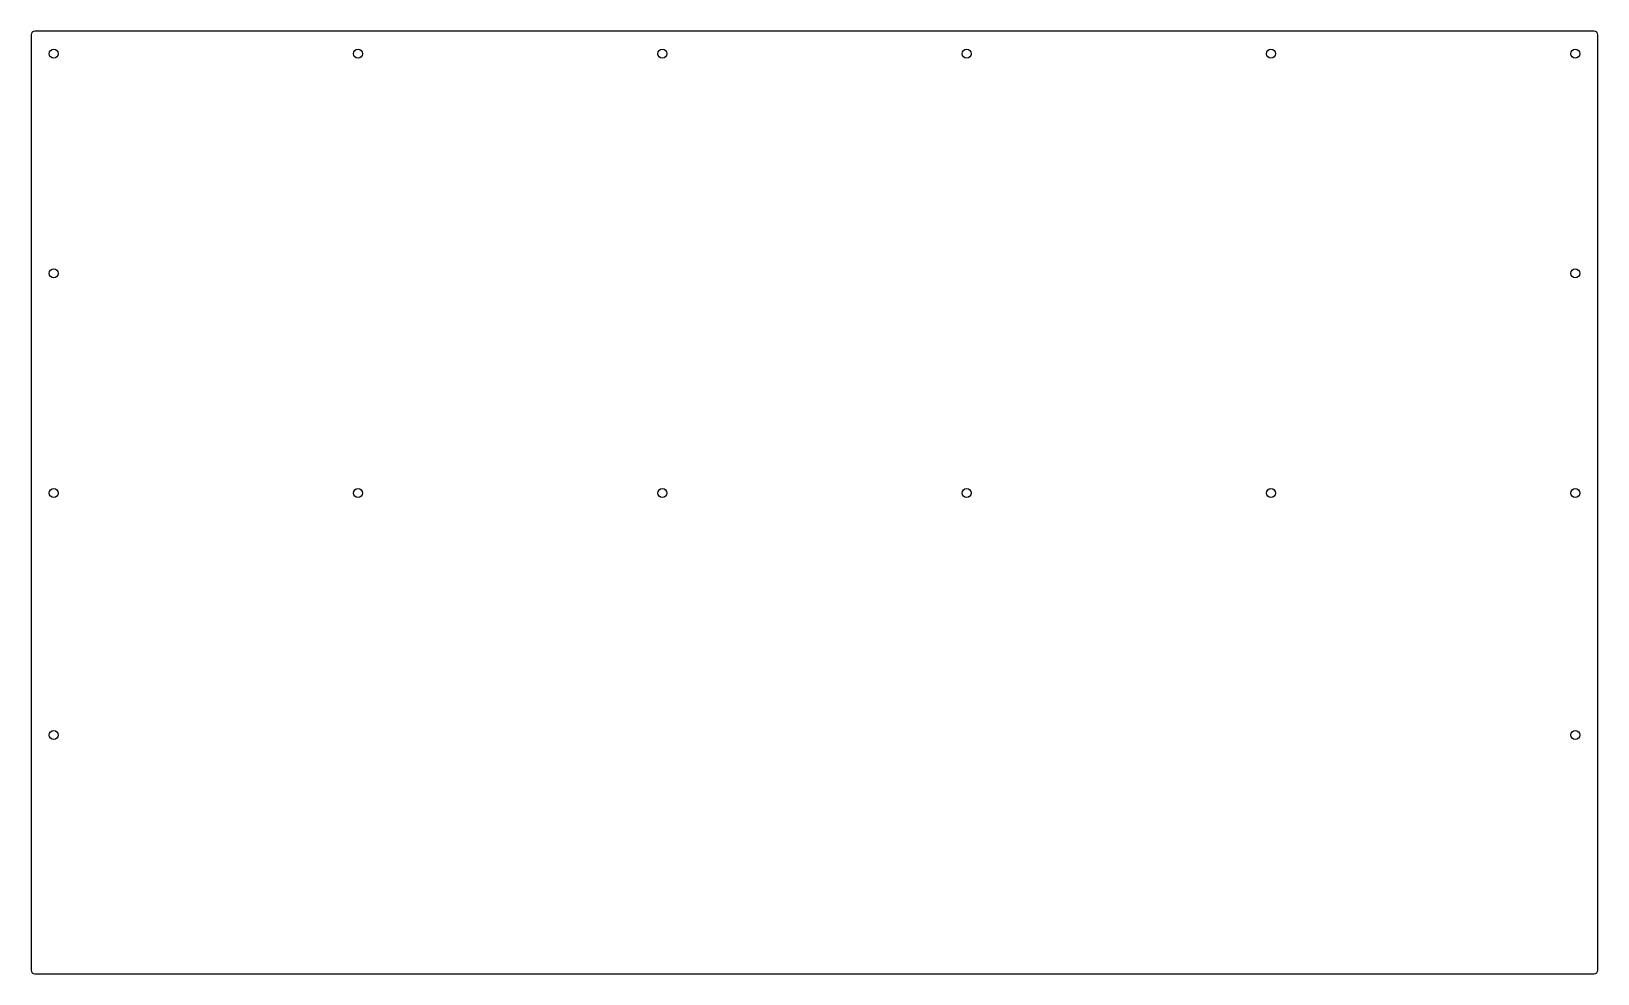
# Model space of a CAD drawing. Header units: millimetres. Extents: x 0 to 1397, y 0 to 841.
import ezdxf

# ---------------------------------------------------------------- set-up
doc = ezdxf.new("R2010")
doc.units = ezdxf.units.MM
doc.layers.get('0').update_dxf_attribs({"linetype": 'CONTINUOUS'})

msp = doc.modelspace()

# ---------------------------------------------------------------- linework, layer by layer
at = {"linetype": 'CONTINUOUS'}
for p, q in [((1394, 840.8), (3, 840.8)), ((0, 837.8), (0, 3)), ((1397, 3), (1397, 837.8)), ((3, 0), (1394, 0))]:
    msp.add_line(p, q, dxfattribs=at)
for centre in [(20, 820.8), (291.4, 820.8), (562.8, 820.8), (834.2, 820.8), (1105.6, 820.8), (1377, 820.8), (20, 624.8), (1377, 624.8), (20, 428.8), (291.4, 428.8), (562.8, 428.8), (834.2, 428.8), (1105.6, 428.8), (1377, 428.8), (20, 212.9), (1377, 212.9)]:
    msp.add_circle(centre, 4, dxfattribs=at)
for centre, start, end in [((3, 837.8), 90, 180), ((1394, 837.8), 0, 90), ((3, 3), 180, 270), ((1394, 3), 270, 360)]:
    msp.add_arc(centre, 3, start, end, dxfattribs=at)

doc.saveas('drawing.dxf')
